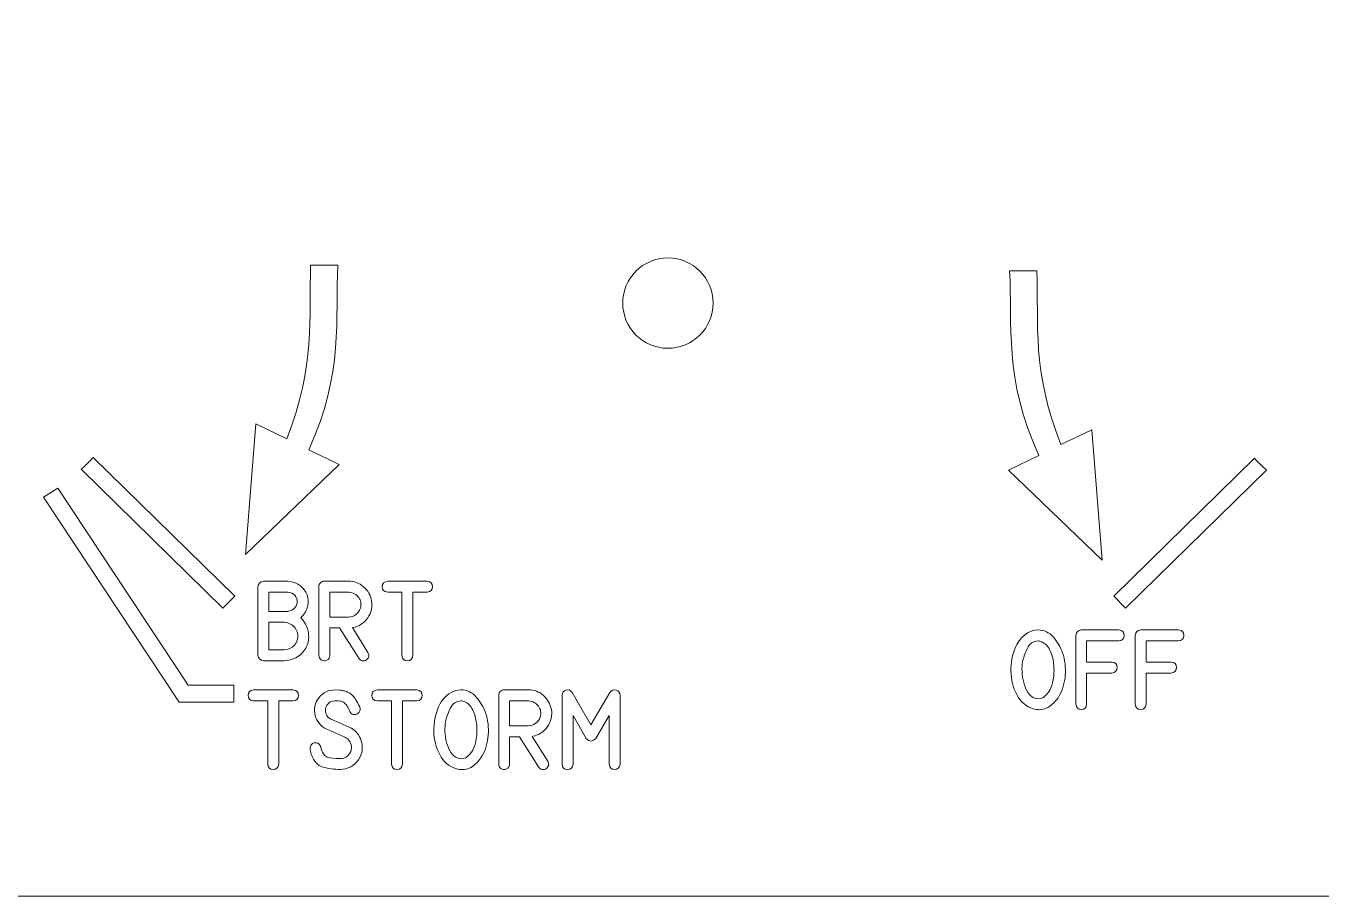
# Model space of a CAD drawing. Header units: millimetres. Extents: x -202 to 440, y -81 to 100.
# Drawn here: x -102 to -44.6, y -80.2 to -41.7 of the extents above; entities that cross this region are included whole.
import ezdxf

# ---------------------------------------------------------------- set-up
doc = ezdxf.new("R2010")
doc.units = ezdxf.units.MM
doc.header["$MEASUREMENT"] = 0
doc.layers.add('Cut', color=7, linetype='Continuous')
doc.layers.add('Engrave', color=7, linetype='Continuous')

msp = doc.modelspace()

# ---------------------------------------------------------------- linework, layer by layer
at = {"layer": 'Cut', "color": 250, "lineweight": 9}
for points, knots in [([(-1.0952, 97.6658), (-1.0954, 98.0639), (-1.2538, 98.4456), (-1.5355, 98.7269), (-1.5355, 98.7269), (-1.8171, 99.0082), (-2.1971, 99.1661), (-2.5952, 99.1658), (-2.5952, 99.1658), (-2.5952, 99.1658), (-144.0452, 99.1658), (-144.0452, 99.1658), (-144.0452, 99.1658), (-144.4432, 99.1656), (-144.8249, 99.0072), (-145.1062, 98.7255), (-145.1062, 98.7255), (-145.3875, 98.4439), (-145.5454, 98.0639), (-145.5452, 97.6658), (-145.5452, 97.6658), (-145.5452, 97.6658), (-145.5452, 93.1783), (-145.5452, 93.1783), (-145.5452, 93.1783), (-145.5449, 92.7802), (-145.3865, 92.3986), (-145.1049, 92.1173), (-145.1049, 92.1173), (-144.8232, 91.836), (-144.4432, 91.6781), (-144.0452, 91.6783), (-144.0452, 91.6783), (-144.0452, 91.6783), (-141.5827, 91.6783), (-141.5827, 91.6783), (-141.5827, 91.6783), (-139.4391, 91.6783), (-137.4583, 90.5347), (-136.3865, 88.6783), (-136.3865, 88.6783), (-135.3147, 86.8219), (-135.3147, 84.5347), (-136.3865, 82.6783), (-136.3865, 82.6783), (-137.4583, 80.8219), (-139.4391, 79.6783), (-141.5827, 79.6783), (-141.5827, 79.6783), (-141.5827, 79.6783), (-144.0452, 79.6783), (-144.0452, 79.6783), (-144.0452, 79.6783), (-144.4432, 79.6781), (-144.8249, 79.5197), (-145.1062, 79.238), (-145.1062, 79.238), (-145.3875, 78.9564), (-145.5454, 78.5764), (-145.5452, 78.1783), (-145.5452, 78.1783), (-145.5452, 78.1783), (-145.5452, 16.9783), (-145.5452, 16.9783), (-145.5452, 16.9783), (-145.5449, 16.5802), (-145.3865, 16.1986), (-145.1049, 15.9173), (-145.1049, 15.9173), (-144.8232, 15.636), (-144.4432, 15.4781), (-144.0452, 15.4783), (-144.0452, 15.4783), (-144.0452, 15.4783), (-141.5827, 15.4783), (-141.5827, 15.4783), (-141.5827, 15.4783), (-139.4391, 15.4783), (-137.4583, 14.3347), (-136.3865, 12.4783), (-136.3865, 12.4783), (-135.3147, 10.6219), (-135.3147, 8.3347), (-136.3865, 6.4783), (-136.3865, 6.4783), (-137.4583, 4.6219), (-139.4391, 3.4783), (-141.5827, 3.4783), (-141.5827, 3.4783), (-141.5827, 3.4783), (-144.0452, 3.4783), (-144.0452, 3.4783), (-144.0452, 3.4783), (-144.4432, 3.4781), (-144.8249, 3.3197), (-145.1062, 3.038), (-145.1062, 3.038), (-145.3875, 2.7564), (-145.5454, 2.3764), (-145.5452, 1.9783), (-145.5452, 1.9783), (-145.5452, 1.9783), (-145.5452, -59.2217), (-145.5452, -59.2217), (-145.5452, -59.2217), (-145.5449, -59.6198), (-145.3865, -60.0014), (-145.1049, -60.2827), (-145.1049, -60.2827), (-144.8232, -60.564), (-144.4432, -60.7219), (-144.0452, -60.7217), (-144.0452, -60.7217), (-144.0452, -60.7217), (-141.5827, -60.7217), (-141.5827, -60.7217), (-141.5827, -60.7217), (-139.4391, -60.7217), (-137.4583, -61.8653), (-136.3865, -63.7217), (-136.3865, -63.7217), (-135.3147, -65.5781), (-135.3147, -67.8653), (-136.3865, -69.7217), (-136.3865, -69.7217), (-137.4583, -71.5781), (-139.4391, -72.7217), (-141.5827, -72.7217), (-141.5827, -72.7217), (-141.5827, -72.7217), (-144.0452, -72.7217), (-144.0452, -72.7217), (-144.0452, -72.7217), (-144.4432, -72.7219), (-144.8249, -72.8803), (-145.1062, -73.162), (-145.1062, -73.162), (-145.3875, -73.4436), (-145.5454, -73.8236), (-145.5452, -74.2217), (-145.5452, -74.2217), (-145.5452, -74.2217), (-145.5452, -78.7092), (-145.5452, -78.7092), (-145.5452, -78.7092), (-145.5449, -79.1073), (-145.3865, -79.4889), (-145.1049, -79.7702), (-145.1049, -79.7702), (-144.8232, -80.0515), (-144.4432, -80.2094), (-144.0452, -80.2092), (-144.0452, -80.2092), (-144.0452, -80.2092), (-2.5952, -80.2092), (-2.5952, -80.2092), (-2.5952, -80.2092), (-2.1971, -80.2089), (-1.8154, -80.0505), (-1.5341, -79.7689), (-1.5341, -79.7689), (-1.2528, -79.4872), (-1.0949, -79.1073), (-1.0952, -78.7092), (-1.0952, -78.7092), (-1.0952, -78.7092), (-1.0952, -74.2217), (-1.0952, -74.2217), (-1.0952, -74.2217), (-1.0954, -73.8236), (-1.2538, -73.4419), (-1.5355, -73.1606), (-1.5355, -73.1606), (-1.8171, -72.8793), (-2.1971, -72.7214), (-2.5952, -72.7217), (-2.5952, -72.7217), (-2.5952, -72.7217), (-5.0577, -72.7217), (-5.0577, -72.7217), (-5.0577, -72.7217), (-7.2013, -72.7217), (-9.182, -71.5781), (-10.2538, -69.7217), (-10.2538, -69.7217), (-11.3256, -67.8653), (-11.3256, -65.5781), (-10.2538, -63.7217), (-10.2538, -63.7217), (-9.182, -61.8653), (-7.2013, -60.7217), (-5.0577, -60.7217), (-5.0577, -60.7217), (-5.0577, -60.7217), (-2.5952, -60.7217), (-2.5952, -60.7217), (-2.5952, -60.7217), (-2.1971, -60.7214), (-1.8154, -60.563), (-1.5341, -60.2814), (-1.5341, -60.2814), (-1.2528, -59.9997), (-1.0949, -59.6198), (-1.0952, -59.2217), (-1.0952, -59.2217), (-1.0952, -59.2217), (-1.0952, 1.9783), (-1.0952, 1.9783), (-1.0952, 1.9783), (-1.0954, 2.3764), (-1.2538, 2.7581), (-1.5355, 3.0394), (-1.5355, 3.0394), (-1.8171, 3.3207), (-2.1971, 3.4786), (-2.5952, 3.4783), (-2.5952, 3.4783), (-2.5952, 3.4783), (-5.0577, 3.4783), (-5.0577, 3.4783), (-5.0577, 3.4783), (-7.2013, 3.4783), (-9.182, 4.6219), (-10.2538, 6.4783), (-10.2538, 6.4783), (-11.3256, 8.3347), (-11.3256, 10.6219), (-10.2538, 12.4783), (-10.2538, 12.4783), (-9.182, 14.3347), (-7.2013, 15.4783), (-5.0577, 15.4783), (-5.0577, 15.4783), (-5.0577, 15.4783), (-2.5952, 15.4783), (-2.5952, 15.4783), (-2.5952, 15.4783), (-2.1971, 15.4786), (-1.8154, 15.637), (-1.5341, 15.9186), (-1.5341, 15.9186), (-1.2528, 16.2003), (-1.0949, 16.5802), (-1.0952, 16.9783), (-1.0952, 16.9783), (-1.0952, 16.9783), (-1.0952, 78.1783), (-1.0952, 78.1783), (-1.0952, 78.1783), (-1.0954, 78.5764), (-1.2538, 78.9581), (-1.5355, 79.2394), (-1.5355, 79.2394), (-1.8171, 79.5207), (-2.1971, 79.6786), (-2.5952, 79.6783), (-2.5952, 79.6783), (-2.5952, 79.6783), (-5.0577, 79.6783), (-5.0577, 79.6783), (-5.0577, 79.6783), (-7.2013, 79.6783), (-9.182, 80.8219), (-10.2538, 82.6783), (-10.2538, 82.6783), (-11.3256, 84.5347), (-11.3256, 86.8219), (-10.2538, 88.6783), (-10.2538, 88.6783), (-9.182, 90.5347), (-7.2013, 91.6783), (-5.0577, 91.6783), (-5.0577, 91.6783), (-5.0577, 91.6783), (-2.5952, 91.6783), (-2.5952, 91.6783), (-2.5952, 91.6783), (-2.1971, 91.6786), (-1.8154, 91.837), (-1.5341, 92.1186), (-1.5341, 92.1186), (-1.2528, 92.4003), (-1.0949, 92.7802), (-1.0952, 93.1783), (-1.0952, 93.1783), (-1.0952, 93.1783), (-1.0952, 97.6658), (-1.0952, 97.6658)], [0, 0, 0, 0, 0.0136986, 0.0136986, 0.0136986, 0.0136986, 0.0273973, 0.0273973, 0.0273973, 0.0273973, 0.0410959, 0.0410959, 0.0410959, 0.0410959, 0.0547945, 0.0547945, 0.0547945, 0.0547945, 0.0684932, 0.0684932, 0.0684932, 0.0684932, 0.0821918, 0.0821918, 0.0821918, 0.0821918, 0.0958904, 0.0958904, 0.0958904, 0.0958904, 0.109589, 0.109589, 0.109589, 0.109589, 0.1232877, 0.1232877, 0.1232877, 0.1232877, 0.1369863, 0.1369863, 0.1369863, 0.1369863, 0.1506849, 0.1506849, 0.1506849, 0.1506849, 0.1643836, 0.1643836, 0.1643836, 0.1643836, 0.1780822, 0.1780822, 0.1780822, 0.1780822, 0.1917808, 0.1917808, 0.1917808, 0.1917808, 0.2054795, 0.2054795, 0.2054795, 0.2054795, 0.2191781, 0.2191781, 0.2191781, 0.2191781, 0.2328767, 0.2328767, 0.2328767, 0.2328767, 0.2465753, 0.2465753, 0.2465753, 0.2465753, 0.260274, 0.260274, 0.260274, 0.260274, 0.2739726, 0.2739726, 0.2739726, 0.2739726, 0.2876712, 0.2876712, 0.2876712, 0.2876712, 0.3013699, 0.3013699, 0.3013699, 0.3013699, 0.3150685, 0.3150685, 0.3150685, 0.3150685, 0.3287671, 0.3287671, 0.3287671, 0.3287671, 0.3424658, 0.3424658, 0.3424658, 0.3424658, 0.3561644, 0.3561644, 0.3561644, 0.3561644, 0.369863, 0.369863, 0.369863, 0.369863, 0.3835616, 0.3835616, 0.3835616, 0.3835616, 0.3972603, 0.3972603, 0.3972603, 0.3972603, 0.4109589, 0.4109589, 0.4109589, 0.4109589, 0.4246575, 0.4246575, 0.4246575, 0.4246575, 0.4383562, 0.4383562, 0.4383562, 0.4383562, 0.4520548, 0.4520548, 0.4520548, 0.4520548, 0.4657534, 0.4657534, 0.4657534, 0.4657534, 0.4794521, 0.4794521, 0.4794521, 0.4794521, 0.4931507, 0.4931507, 0.4931507, 0.4931507, 0.5068493, 0.5068493, 0.5068493, 0.5068493, 0.5205479, 0.5205479, 0.5205479, 0.5205479, 0.5342466, 0.5342466, 0.5342466, 0.5342466, 0.5479452, 0.5479452, 0.5479452, 0.5479452, 0.5616438, 0.5616438, 0.5616438, 0.5616438, 0.5753425, 0.5753425, 0.5753425, 0.5753425, 0.5890411, 0.5890411, 0.5890411, 0.5890411, 0.6027397, 0.6027397, 0.6027397, 0.6027397, 0.6164384, 0.6164384, 0.6164384, 0.6164384, 0.630137, 0.630137, 0.630137, 0.630137, 0.6438356, 0.6438356, 0.6438356, 0.6438356, 0.6575342, 0.6575342, 0.6575342, 0.6575342, 0.6712329, 0.6712329, 0.6712329, 0.6712329, 0.6849315, 0.6849315, 0.6849315, 0.6849315, 0.6986301, 0.6986301, 0.6986301, 0.6986301, 0.7123288, 0.7123288, 0.7123288, 0.7123288, 0.7260274, 0.7260274, 0.7260274, 0.7260274, 0.739726, 0.739726, 0.739726, 0.739726, 0.7534247, 0.7534247, 0.7534247, 0.7534247, 0.7671233, 0.7671233, 0.7671233, 0.7671233, 0.7808219, 0.7808219, 0.7808219, 0.7808219, 0.7945205, 0.7945205, 0.7945205, 0.7945205, 0.8082192, 0.8082192, 0.8082192, 0.8082192, 0.8219178, 0.8219178, 0.8219178, 0.8219178, 0.8356164, 0.8356164, 0.8356164, 0.8356164, 0.8493151, 0.8493151, 0.8493151, 0.8493151, 0.8630137, 0.8630137, 0.8630137, 0.8630137, 0.8767123, 0.8767123, 0.8767123, 0.8767123, 0.890411, 0.890411, 0.890411, 0.890411, 0.9041096, 0.9041096, 0.9041096, 0.9041096, 0.9178082, 0.9178082, 0.9178082, 0.9178082, 0.9315068, 0.9315068, 0.9315068, 0.9315068, 0.9452055, 0.9452055, 0.9452055, 0.9452055, 0.9589041, 0.9589041, 0.9589041, 0.9589041, 0.9726027, 0.9726027, 0.9726027, 0.9726027, 1, 1, 1, 1]), ([(-73.565, -51.948), (-72.4604, -51.948), (-71.565, -52.8434), (-71.565, -53.9479), (-71.565, -53.9479), (-71.565, -55.0526), (-72.4604, -55.9479), (-73.565, -55.9479), (-73.565, -55.9479), (-74.6696, -55.9479), (-75.565, -55.0526), (-75.565, -53.9479), (-75.565, -53.9479), (-75.565, -52.8434), (-74.6696, -51.948), (-73.565, -51.948)], [0, 0, 0, 0, 0.2, 0.2, 0.2, 0.2, 0.4, 0.4, 0.4, 0.4, 0.6, 0.6, 0.6, 0.6, 1, 1, 1, 1])]:
    msp.add_open_spline(points, degree=3, knots=knots, dxfattribs=at)
at = {"layer": 'Engrave', "color": 7, "lineweight": 9}
for points in [[(-89.3914, -52.2708), (-89.4698, -54.6319), (-89.1602, -56.6568), (-90.4497, -59.9593), (-90.4497, -59.9593), (-90.4497, -59.9593), (-91.8222, -59.3007), (-91.8222, -59.3007), (-91.8222, -59.3007), (-91.8222, -59.3007), (-92.2811, -65.084), (-92.2811, -65.084), (-92.2811, -65.084), (-92.2811, -65.084), (-88.1332, -61.0894), (-88.1332, -61.0894), (-88.1332, -61.0894), (-88.1332, -61.0894), (-89.4744, -60.4451), (-89.4744, -60.4451), (-89.4744, -60.4451), (-87.9014, -57.0203), (-88.3209, -54.6116), (-88.1798, -52.2708), (-88.1798, -52.2708), (-88.1798, -52.2708), (-89.3914, -52.2708), (-89.3914, -52.2708)], [(-57.2163, -52.5253), (-57.1379, -54.8864), (-57.4476, -56.9113), (-56.1581, -60.2138), (-56.1581, -60.2138), (-56.1581, -60.2138), (-54.7855, -59.5552), (-54.7855, -59.5552), (-54.7855, -59.5552), (-54.7855, -59.5552), (-54.3267, -65.3385), (-54.3267, -65.3385), (-54.3267, -65.3385), (-54.3267, -65.3385), (-58.4746, -61.3439), (-58.4746, -61.3439), (-58.4746, -61.3439), (-58.4746, -61.3439), (-57.1332, -60.6996), (-57.1332, -60.6996), (-57.1332, -60.6996), (-58.7064, -57.2748), (-58.2869, -54.8661), (-58.428, -52.5253), (-58.428, -52.5253), (-58.428, -52.5253), (-57.2163, -52.5253), (-57.2163, -52.5253)]]:
    msp.add_open_spline(points, degree=3, knots=[0, 0, 0, 0, 0.125, 0.125, 0.125, 0.125, 0.25, 0.25, 0.25, 0.25, 0.375, 0.375, 0.375, 0.375, 0.5, 0.5, 0.5, 0.5, 0.625, 0.625, 0.625, 0.625, 0.75, 0.75, 0.75, 0.75, 1, 1, 1, 1], dxfattribs=at)
at = {"layer": 'Engrave', "color": 240, "lineweight": 9}
for points, knots in [([(-99.0192, -60.7796), (-99.0192, -60.7796), (-92.757, -66.9217), (-92.757, -66.9217), (-92.757, -66.9217), (-92.757, -66.9217), (-93.2814, -67.4549), (-93.2814, -67.4549), (-93.2814, -67.4549), (-93.2814, -67.4549), (-99.5502, -61.3063), (-99.5502, -61.3063), (-99.5502, -61.3063), (-99.3668, -61.1374), (-99.1896, -60.9617), (-99.0192, -60.7796)], [0, 0, 0, 0, 0.2, 0.2, 0.2, 0.2, 0.4, 0.4, 0.4, 0.4, 0.6, 0.6, 0.6, 0.6, 1, 1, 1, 1]), ([(-53.8119, -66.9216), (-53.8119, -66.9216), (-47.587, -60.8161), (-47.587, -60.8161), (-47.587, -60.8161), (-47.4156, -60.9973), (-47.2379, -61.1724), (-47.0535, -61.3404), (-47.0535, -61.3404), (-47.0535, -61.3404), (-53.2875, -67.4548), (-53.2875, -67.4548), (-53.2875, -67.4548), (-53.2875, -67.4548), (-53.8119, -66.9216), (-53.8119, -66.9216)], [0, 0, 0, 0, 0.2, 0.2, 0.2, 0.2, 0.4, 0.4, 0.4, 0.4, 0.6, 0.6, 0.6, 0.6, 1, 1, 1, 1]), ([(-100.5936, -62.1444), (-100.5936, -62.1444), (-94.8117, -70.8651), (-94.8117, -70.8651), (-94.8117, -70.8651), (-94.8117, -70.8651), (-92.7898, -70.8651), (-92.7898, -70.8651), (-92.7898, -70.8651), (-92.7898, -70.8651), (-92.7898, -71.6151), (-92.7898, -71.6151), (-92.7898, -71.6151), (-92.7898, -71.6151), (-95.2174, -71.6151), (-95.2174, -71.6151), (-95.2174, -71.6151), (-95.2174, -71.6151), (-101.2222, -62.5496), (-101.2222, -62.5496)], [0, 0, 0, 0, 0.1666667, 0.1666667, 0.1666667, 0.1666667, 0.3333333, 0.3333333, 0.3333333, 0.3333333, 0.5, 0.5, 0.5, 0.5, 0.6666667, 0.6666667, 0.6666667, 0.6666667, 1, 1, 1, 1]), ([(-90.4112, -66.2633), (-90.1931, -66.2815), (-90.0097, -66.348), (-89.8609, -66.4614), (-89.8609, -66.4614), (-89.7122, -66.5749), (-89.6087, -66.7119), (-89.5516, -66.8724), (-89.5516, -66.8724), (-89.494, -67.0323), (-89.4864, -67.2028), (-89.5281, -67.3839), (-89.5281, -67.3839), (-89.5699, -67.5644), (-89.6716, -67.7308), (-89.8321, -67.8825), (-89.8321, -67.8825), (-89.6551, -68.0683), (-89.5452, -68.2694), (-89.5017, -68.4852), (-89.5017, -68.4852), (-89.4582, -68.7009), (-89.4717, -68.9032), (-89.5422, -69.0908), (-89.5422, -69.0908), (-89.6128, -69.2783), (-89.7351, -69.4376), (-89.9097, -69.5688), (-89.9097, -69.5688), (-90.0843, -69.6999), (-90.3007, -69.7739), (-90.5594, -69.791), (-90.5594, -69.791), (-90.5594, -69.791), (-90.5641, -69.791), (-90.5641, -69.791), (-90.5641, -69.791), (-90.5641, -69.791), (-91.4807, -69.791), (-91.4807, -69.791), (-91.4807, -69.791), (-91.6218, -69.7716), (-91.7035, -69.6916), (-91.7253, -69.5517), (-91.7253, -69.5517), (-91.7253, -69.5517), (-91.7253, -66.5079), (-91.7253, -66.5079), (-91.7253, -66.5079), (-91.7059, -66.3656), (-91.6242, -66.2839), (-91.4807, -66.2633), (-91.4807, -66.2633), (-91.4807, -66.2633), (-90.4112, -66.2633), (-90.4112, -66.2633)], [0, 0, 0, 0, 0.0666667, 0.0666667, 0.0666667, 0.0666667, 0.1333333, 0.1333333, 0.1333333, 0.1333333, 0.2, 0.2, 0.2, 0.2, 0.2666667, 0.2666667, 0.2666667, 0.2666667, 0.3333333, 0.3333333, 0.3333333, 0.3333333, 0.4, 0.4, 0.4, 0.4, 0.4666667, 0.4666667, 0.4666667, 0.4666667, 0.5333333, 0.5333333, 0.5333333, 0.5333333, 0.6, 0.6, 0.6, 0.6, 0.6666667, 0.6666667, 0.6666667, 0.6666667, 0.7333333, 0.7333333, 0.7333333, 0.7333333, 0.8, 0.8, 0.8, 0.8, 0.8666667, 0.8666667, 0.8666667, 0.8666667, 1, 1, 1, 1]), ([(-86.8506, -69.4171), (-86.7771, -69.547), (-86.7977, -69.6558), (-86.9123, -69.7446), (-86.9123, -69.7446), (-86.9676, -69.7834), (-87.0311, -69.7969), (-87.1028, -69.7839), (-87.1028, -69.7839), (-87.1745, -69.7716), (-87.2269, -69.7357), (-87.2604, -69.6775), (-87.2604, -69.6775), (-87.2604, -69.6775), (-88.1094, -68.3352), (-88.1094, -68.3352), (-88.1094, -68.3352), (-88.1094, -68.3352), (-88.5404, -68.3352), (-88.5404, -68.3352), (-88.5404, -68.3352), (-88.5404, -68.3352), (-88.5404, -69.5482), (-88.5404, -69.5482), (-88.5404, -69.5482), (-88.5404, -69.6481), (-88.5856, -69.7199), (-88.6762, -69.7645), (-88.6762, -69.7645), (-88.7673, -69.8086), (-88.852, -69.8004), (-88.9313, -69.7393), (-88.9313, -69.7393), (-88.9943, -69.6922), (-89.026, -69.6287), (-89.026, -69.5482), (-89.026, -69.5482), (-89.026, -69.5482), (-89.026, -66.5044), (-89.026, -66.5044), (-89.026, -66.5044), (-89.026, -66.4379), (-89.0025, -66.3809), (-88.956, -66.3339), (-88.956, -66.3339), (-88.9096, -66.2868), (-88.8526, -66.2633), (-88.7849, -66.2633), (-88.7849, -66.2633), (-88.7849, -66.2633), (-87.7155, -66.2633), (-87.7155, -66.2633), (-87.7155, -66.2633), (-87.4579, -66.2633), (-87.2345, -66.345), (-87.0452, -66.5085), (-87.0452, -66.5085), (-86.8559, -66.6725), (-86.7377, -66.8801), (-86.6918, -67.1317), (-86.6918, -67.1317), (-86.6436, -67.4016), (-86.7007, -67.6538), (-86.8635, -67.8884), (-86.8635, -67.8884), (-87.0258, -68.1236), (-87.2416, -68.2659), (-87.5103, -68.3164), (-87.5103, -68.3164), (-87.5103, -68.3164), (-87.5432, -68.3217), (-87.5432, -68.3217), (-87.5432, -68.3217), (-87.5432, -68.3217), (-86.8506, -69.4171), (-86.8506, -69.4171)], [0, 0, 0, 0, 0.05, 0.05, 0.05, 0.05, 0.1, 0.1, 0.1, 0.1, 0.15, 0.15, 0.15, 0.15, 0.2, 0.2, 0.2, 0.2, 0.25, 0.25, 0.25, 0.25, 0.3, 0.3, 0.3, 0.3, 0.35, 0.35, 0.35, 0.35, 0.4, 0.4, 0.4, 0.4, 0.45, 0.45, 0.45, 0.45, 0.5, 0.5, 0.5, 0.5, 0.55, 0.55, 0.55, 0.55, 0.6, 0.6, 0.6, 0.6, 0.65, 0.65, 0.65, 0.65, 0.7, 0.7, 0.7, 0.7, 0.75, 0.75, 0.75, 0.75, 0.8, 0.8, 0.8, 0.8, 0.85, 0.85, 0.85, 0.85, 0.9, 0.9, 0.9, 0.9, 1, 1, 1, 1]), ([(-85.3454, -69.5499), (-85.3454, -69.5499), (-85.3454, -66.7489), (-85.3454, -66.7489), (-85.3454, -66.7489), (-85.3454, -66.7489), (-85.9774, -66.7489), (-85.9774, -66.7489), (-85.9774, -66.7489), (-86.138, -66.7366), (-86.2185, -66.6555), (-86.2179, -66.5073), (-86.2179, -66.5073), (-86.2173, -66.3585), (-86.1368, -66.2768), (-85.9774, -66.2633), (-85.9774, -66.2633), (-85.9774, -66.2633), (-84.2289, -66.2633), (-84.2289, -66.2633), (-84.2289, -66.2633), (-84.0707, -66.2756), (-83.9908, -66.3574), (-83.9902, -66.5073), (-83.9902, -66.5073), (-83.9896, -66.6566), (-84.0695, -66.7378), (-84.2289, -66.7489), (-84.2289, -66.7489), (-84.2289, -66.7489), (-84.8592, -66.7489), (-84.8592, -66.7489), (-84.8592, -66.7489), (-84.8592, -66.7489), (-84.8592, -69.5499), (-84.8592, -69.5499), (-84.8592, -69.5499), (-84.8856, -69.7128), (-84.9703, -69.7934), (-85.1137, -69.791), (-85.1137, -69.791), (-85.2566, -69.7886), (-85.3336, -69.7081), (-85.3454, -69.5499)], [0, 0, 0, 0, 0.0833333, 0.0833333, 0.0833333, 0.0833333, 0.1666667, 0.1666667, 0.1666667, 0.1666667, 0.25, 0.25, 0.25, 0.25, 0.3333333, 0.3333333, 0.3333333, 0.3333333, 0.4166667, 0.4166667, 0.4166667, 0.4166667, 0.5, 0.5, 0.5, 0.5, 0.5833333, 0.5833333, 0.5833333, 0.5833333, 0.6666667, 0.6666667, 0.6666667, 0.6666667, 0.75, 0.75, 0.75, 0.75, 0.8333333, 0.8333333, 0.8333333, 0.8333333, 1, 1, 1, 1]), ([(-90.4112, -66.7525), (-90.4112, -66.7525), (-91.2379, -66.7525), (-91.2379, -66.7525), (-91.2379, -66.7525), (-91.2379, -66.7525), (-91.2379, -67.6015), (-91.2379, -67.6015), (-91.2379, -67.6015), (-91.2379, -67.6015), (-90.4059, -67.6015), (-90.4059, -67.6015), (-90.4059, -67.6015), (-90.2637, -67.5868), (-90.1572, -67.5356), (-90.0879, -67.4474), (-90.0879, -67.4474), (-90.0185, -67.3598), (-89.985, -67.2658), (-89.9861, -67.1652), (-89.9861, -67.1652), (-89.9879, -67.0647), (-90.0244, -66.973), (-90.0961, -66.8895), (-90.0961, -66.8895), (-90.1672, -66.806), (-90.2719, -66.7607), (-90.4112, -66.7525)], [0, 0, 0, 0, 0.125, 0.125, 0.125, 0.125, 0.25, 0.25, 0.25, 0.25, 0.375, 0.375, 0.375, 0.375, 0.5, 0.5, 0.5, 0.5, 0.625, 0.625, 0.625, 0.625, 0.75, 0.75, 0.75, 0.75, 1, 1, 1, 1]), ([(-87.7155, -67.8514), (-87.5979, -67.8514), (-87.4897, -67.8161), (-87.3903, -67.7443), (-87.3903, -67.7443), (-87.291, -67.6732), (-87.2245, -67.5803), (-87.1898, -67.4657), (-87.1898, -67.4657), (-87.1357, -67.2887), (-87.1604, -67.1288), (-87.2639, -66.9859), (-87.2639, -66.9859), (-87.3674, -66.843), (-87.5097, -66.7642), (-87.6908, -66.7489), (-87.6908, -66.7489), (-87.6908, -66.7489), (-88.5404, -66.7489), (-88.5404, -66.7489), (-88.5404, -66.7489), (-88.5404, -66.7489), (-88.5404, -67.8514), (-88.5404, -67.8514), (-88.5404, -67.8514), (-88.5404, -67.8514), (-87.7155, -67.8514), (-87.7155, -67.8514)], [0, 0, 0, 0, 0.125, 0.125, 0.125, 0.125, 0.25, 0.25, 0.25, 0.25, 0.375, 0.375, 0.375, 0.375, 0.5, 0.5, 0.5, 0.5, 0.625, 0.625, 0.625, 0.625, 0.75, 0.75, 0.75, 0.75, 1, 1, 1, 1]), ([(-90.5641, -69.3036), (-90.3689, -69.2954), (-90.2201, -69.2324), (-90.1184, -69.1143), (-90.1184, -69.1143), (-90.0161, -68.9955), (-89.9626, -68.8644), (-89.9591, -68.7203), (-89.9591, -68.7203), (-89.955, -68.5763), (-90.0008, -68.4411), (-90.0973, -68.3147), (-90.0973, -68.3147), (-90.1943, -68.1882), (-90.3424, -68.1118), (-90.5435, -68.0859), (-90.5435, -68.0859), (-90.5435, -68.0859), (-91.2379, -68.0859), (-91.2379, -68.0859), (-91.2379, -68.0859), (-91.2379, -68.0859), (-91.2379, -69.3036), (-91.2379, -69.3036), (-91.2379, -69.3036), (-91.2379, -69.3036), (-90.5641, -69.3036), (-90.5641, -69.3036)], [0, 0, 0, 0, 0.125, 0.125, 0.125, 0.125, 0.25, 0.25, 0.25, 0.25, 0.375, 0.375, 0.375, 0.375, 0.5, 0.5, 0.5, 0.5, 0.625, 0.625, 0.625, 0.625, 0.75, 0.75, 0.75, 0.75, 1, 1, 1, 1]), ([(-56.0807, -69.4373), (-55.9754, -69.7554), (-55.9354, -70.0852), (-55.9613, -70.4274), (-55.9613, -70.4274), (-55.9872, -70.7696), (-56.0812, -71.0818), (-56.2429, -71.3646), (-56.2429, -71.3646), (-56.3452, -71.5404), (-56.4846, -71.6897), (-56.6616, -71.8126), (-56.6616, -71.8126), (-56.8385, -71.9355), (-57.0337, -71.9784), (-57.2472, -71.9414), (-57.2472, -71.9414), (-57.5952, -71.8808), (-57.8616, -71.6991), (-58.0462, -71.3975), (-58.0462, -71.3975), (-58.2314, -71.0953), (-58.3372, -70.759), (-58.3643, -70.3886), (-58.3643, -70.3886), (-58.3913, -70.0182), (-58.3413, -69.6578), (-58.2143, -69.3062), (-58.2143, -69.3062), (-58.0873, -68.9546), (-57.8851, -68.6994), (-57.607, -68.5395), (-57.607, -68.5395), (-57.4717, -68.4613), (-57.3295, -68.4225), (-57.1819, -68.4225), (-57.1819, -68.4225), (-56.8991, -68.4225), (-56.6686, -68.5289), (-56.4893, -68.7418), (-56.4893, -68.7418), (-56.31, -68.9552), (-56.1741, -69.1868), (-56.0807, -69.4373)], [0, 0, 0, 0, 0.0833333, 0.0833333, 0.0833333, 0.0833333, 0.1666667, 0.1666667, 0.1666667, 0.1666667, 0.25, 0.25, 0.25, 0.25, 0.3333333, 0.3333333, 0.3333333, 0.3333333, 0.4166667, 0.4166667, 0.4166667, 0.4166667, 0.5, 0.5, 0.5, 0.5, 0.5833333, 0.5833333, 0.5833333, 0.5833333, 0.6666667, 0.6666667, 0.6666667, 0.6666667, 0.75, 0.75, 0.75, 0.75, 0.8333333, 0.8333333, 0.8333333, 0.8333333, 1, 1, 1, 1]), ([(-55.4986, -71.7056), (-55.4986, -71.7056), (-55.4986, -68.6671), (-55.4986, -68.6671), (-55.4986, -68.6671), (-55.478, -68.5154), (-55.3963, -68.4337), (-55.254, -68.4225), (-55.254, -68.4225), (-55.254, -68.4225), (-53.5866, -68.4225), (-53.5866, -68.4225), (-53.5866, -68.4225), (-53.4273, -68.4348), (-53.3473, -68.5166), (-53.3473, -68.6665), (-53.3473, -68.6665), (-53.3473, -68.8158), (-53.4284, -68.8964), (-53.5901, -68.9064), (-53.5901, -68.9064), (-53.5901, -68.9064), (-55.0147, -68.9064), (-55.0147, -68.9064), (-55.0147, -68.9064), (-55.0147, -68.9064), (-55.0147, -69.8489), (-55.0147, -69.8489), (-55.0147, -69.8489), (-55.0147, -69.8489), (-53.9035, -69.8489), (-53.9035, -69.8489), (-53.9035, -69.8489), (-53.7453, -69.86), (-53.6648, -69.9376), (-53.6624, -70.0811), (-53.6624, -70.0811), (-53.6601, -70.2246), (-53.7406, -70.3086), (-53.9035, -70.3327), (-53.9035, -70.3327), (-53.9035, -70.3327), (-55.0147, -70.3327), (-55.0147, -70.3327), (-55.0147, -70.3327), (-55.0147, -70.3327), (-55.0147, -71.7056), (-55.0147, -71.7056), (-55.0147, -71.7056), (-55.0259, -71.8638), (-55.1041, -71.9443), (-55.2481, -71.9467), (-55.2481, -71.9467), (-55.3922, -71.949), (-55.4757, -71.8685), (-55.4986, -71.7056)], [0, 0, 0, 0, 0.0666667, 0.0666667, 0.0666667, 0.0666667, 0.1333333, 0.1333333, 0.1333333, 0.1333333, 0.2, 0.2, 0.2, 0.2, 0.2666667, 0.2666667, 0.2666667, 0.2666667, 0.3333333, 0.3333333, 0.3333333, 0.3333333, 0.4, 0.4, 0.4, 0.4, 0.4666667, 0.4666667, 0.4666667, 0.4666667, 0.5333333, 0.5333333, 0.5333333, 0.5333333, 0.6, 0.6, 0.6, 0.6, 0.6666667, 0.6666667, 0.6666667, 0.6666667, 0.7333333, 0.7333333, 0.7333333, 0.7333333, 0.8, 0.8, 0.8, 0.8, 0.8666667, 0.8666667, 0.8666667, 0.8666667, 1, 1, 1, 1]), ([(-52.8652, -71.7056), (-52.8652, -71.7056), (-52.8652, -68.6671), (-52.8652, -68.6671), (-52.8652, -68.6671), (-52.8446, -68.5154), (-52.7629, -68.4337), (-52.6206, -68.4225), (-52.6206, -68.4225), (-52.6206, -68.4225), (-50.9532, -68.4225), (-50.9532, -68.4225), (-50.9532, -68.4225), (-50.7939, -68.4348), (-50.7139, -68.5166), (-50.7139, -68.6665), (-50.7139, -68.6665), (-50.7139, -68.8158), (-50.795, -68.8964), (-50.9567, -68.9064), (-50.9567, -68.9064), (-50.9567, -68.9064), (-52.3813, -68.9064), (-52.3813, -68.9064), (-52.3813, -68.9064), (-52.3813, -68.9064), (-52.3813, -69.8489), (-52.3813, -69.8489), (-52.3813, -69.8489), (-52.3813, -69.8489), (-51.2701, -69.8489), (-51.2701, -69.8489), (-51.2701, -69.8489), (-51.1119, -69.86), (-51.0314, -69.9376), (-51.029, -70.0811), (-51.029, -70.0811), (-51.0267, -70.2246), (-51.1072, -70.3086), (-51.2701, -70.3327), (-51.2701, -70.3327), (-51.2701, -70.3327), (-52.3813, -70.3327), (-52.3813, -70.3327), (-52.3813, -70.3327), (-52.3813, -70.3327), (-52.3813, -71.7056), (-52.3813, -71.7056), (-52.3813, -71.7056), (-52.3925, -71.8638), (-52.4707, -71.9443), (-52.6147, -71.9467), (-52.6147, -71.9467), (-52.7588, -71.949), (-52.8423, -71.8685), (-52.8652, -71.7056)], [0, 0, 0, 0, 0.0666667, 0.0666667, 0.0666667, 0.0666667, 0.1333333, 0.1333333, 0.1333333, 0.1333333, 0.2, 0.2, 0.2, 0.2, 0.2666667, 0.2666667, 0.2666667, 0.2666667, 0.3333333, 0.3333333, 0.3333333, 0.3333333, 0.4, 0.4, 0.4, 0.4, 0.4666667, 0.4666667, 0.4666667, 0.4666667, 0.5333333, 0.5333333, 0.5333333, 0.5333333, 0.6, 0.6, 0.6, 0.6, 0.6666667, 0.6666667, 0.6666667, 0.6666667, 0.7333333, 0.7333333, 0.7333333, 0.7333333, 0.8, 0.8, 0.8, 0.8, 0.8666667, 0.8666667, 0.8666667, 0.8666667, 1, 1, 1, 1]), ([(-57.1678, -68.9117), (-57.3789, -68.9117), (-57.5388, -69.0251), (-57.6475, -69.2527), (-57.6475, -69.2527), (-57.7563, -69.4802), (-57.8245, -69.6742), (-57.8533, -69.8348), (-57.8533, -69.8348), (-57.8751, -69.9523), (-57.8833, -70.094), (-57.8774, -70.2604), (-57.8774, -70.2604), (-57.8716, -70.4268), (-57.8474, -70.5914), (-57.8051, -70.7537), (-57.8051, -70.7537), (-57.7628, -70.9166), (-57.6987, -71.063), (-57.614, -71.1929), (-57.614, -71.1929), (-57.5288, -71.3234), (-57.4177, -71.4099), (-57.2801, -71.4522), (-57.2801, -71.4522), (-57.119, -71.5028), (-56.9802, -71.471), (-56.8638, -71.357), (-56.8638, -71.357), (-56.7474, -71.2423), (-56.6592, -71.1212), (-56.5992, -70.9924), (-56.5992, -70.9924), (-56.5387, -70.8601), (-56.4969, -70.6873), (-56.4746, -70.4721), (-56.4746, -70.4721), (-56.4522, -70.2575), (-56.4575, -70.0429), (-56.4899, -69.8289), (-56.4899, -69.8289), (-56.5228, -69.6149), (-56.5869, -69.422), (-56.6821, -69.2503), (-56.6821, -69.2503), (-56.7774, -69.0787), (-56.9132, -68.9693), (-57.0884, -68.9223), (-57.0884, -68.9223), (-57.1113, -68.9152), (-57.1378, -68.9117), (-57.1678, -68.9117)], [0, 0, 0, 0, 0.0714286, 0.0714286, 0.0714286, 0.0714286, 0.1428571, 0.1428571, 0.1428571, 0.1428571, 0.2142857, 0.2142857, 0.2142857, 0.2142857, 0.2857143, 0.2857143, 0.2857143, 0.2857143, 0.3571429, 0.3571429, 0.3571429, 0.3571429, 0.4285714, 0.4285714, 0.4285714, 0.4285714, 0.5, 0.5, 0.5, 0.5, 0.5714286, 0.5714286, 0.5714286, 0.5714286, 0.6428571, 0.6428571, 0.6428571, 0.6428571, 0.7142857, 0.7142857, 0.7142857, 0.7142857, 0.7857143, 0.7857143, 0.7857143, 0.7857143, 0.8571429, 0.8571429, 0.8571429, 0.8571429, 1, 1, 1, 1]), ([(-91.288, -74.364), (-91.288, -74.364), (-91.288, -71.563), (-91.288, -71.563), (-91.288, -71.563), (-91.288, -71.563), (-91.92, -71.563), (-91.92, -71.563), (-91.92, -71.563), (-92.0806, -71.5507), (-92.1611, -71.4696), (-92.1605, -71.3214), (-92.1605, -71.3214), (-92.1599, -71.1726), (-92.0794, -71.0909), (-91.92, -71.0774), (-91.92, -71.0774), (-91.92, -71.0774), (-90.1715, -71.0774), (-90.1715, -71.0774), (-90.1715, -71.0774), (-90.0133, -71.0897), (-89.9334, -71.1715), (-89.9328, -71.3214), (-89.9328, -71.3214), (-89.9322, -71.4707), (-90.0121, -71.5519), (-90.1715, -71.563), (-90.1715, -71.563), (-90.1715, -71.563), (-90.8018, -71.563), (-90.8018, -71.563), (-90.8018, -71.563), (-90.8018, -71.563), (-90.8018, -74.364), (-90.8018, -74.364), (-90.8018, -74.364), (-90.8282, -74.5269), (-90.9129, -74.6075), (-91.0563, -74.6051), (-91.0563, -74.6051), (-91.1992, -74.6027), (-91.2762, -74.5222), (-91.288, -74.364)], [0, 0, 0, 0, 0.0833333, 0.0833333, 0.0833333, 0.0833333, 0.1666667, 0.1666667, 0.1666667, 0.1666667, 0.25, 0.25, 0.25, 0.25, 0.3333333, 0.3333333, 0.3333333, 0.3333333, 0.4166667, 0.4166667, 0.4166667, 0.4166667, 0.5, 0.5, 0.5, 0.5, 0.5833333, 0.5833333, 0.5833333, 0.5833333, 0.6666667, 0.6666667, 0.6666667, 0.6666667, 0.75, 0.75, 0.75, 0.75, 0.8333333, 0.8333333, 0.8333333, 0.8333333, 1, 1, 1, 1]), ([(-87.6862, -72.7278), (-87.6862, -72.7278), (-87.6586, -72.7395), (-87.6586, -72.7395), (-87.6586, -72.7395), (-87.6586, -72.7395), (-87.6274, -72.7548), (-87.6274, -72.7548), (-87.6274, -72.7548), (-87.6274, -72.7548), (-87.5998, -72.7707), (-87.5998, -72.7707), (-87.5998, -72.7707), (-87.5921, -72.7766), (-87.5827, -72.7819), (-87.5733, -72.7872), (-87.5733, -72.7872), (-87.5633, -72.7919), (-87.5539, -72.7977), (-87.5445, -72.803), (-87.5445, -72.803), (-87.3176, -72.9524), (-87.1765, -73.1593), (-87.123, -73.4233), (-87.123, -73.4233), (-87.1024, -73.5268), (-87.0977, -73.6332), (-87.1088, -73.742), (-87.1088, -73.742), (-87.1277, -73.8984), (-87.1823, -74.0424), (-87.2735, -74.1753), (-87.2735, -74.1753), (-87.3646, -74.3082), (-87.4793, -74.4105), (-87.6168, -74.4828), (-87.6168, -74.4828), (-87.765, -74.561), (-87.9185, -74.5998), (-88.0772, -74.5998), (-88.0772, -74.5998), (-88.3435, -74.5998), (-88.5975, -74.5657), (-88.8404, -74.4975), (-88.8404, -74.4975), (-89.0826, -74.4293), (-89.2554, -74.2465), (-89.3583, -73.9489), (-89.3583, -73.9489), (-89.3725, -73.9107), (-89.3824, -73.8719), (-89.3895, -73.8319), (-89.3895, -73.8319), (-89.3966, -73.7914), (-89.4048, -73.7514), (-89.4136, -73.7108), (-89.4136, -73.7108), (-89.4307, -73.6285), (-89.4107, -73.5556), (-89.3525, -73.4921), (-89.3525, -73.4921), (-89.2948, -73.4292), (-89.2225, -73.4051), (-89.1367, -73.4198), (-89.1367, -73.4198), (-89.0456, -73.4386), (-88.9826, -73.4945), (-88.9468, -73.5885), (-88.9468, -73.5885), (-88.9468, -73.5885), (-88.9415, -73.6044), (-88.9415, -73.6044), (-88.9415, -73.6044), (-88.8868, -73.8537), (-88.7904, -74.0025), (-88.6534, -74.0507), (-88.6534, -74.0507), (-88.5158, -74.0989), (-88.3253, -74.1206), (-88.0807, -74.1159), (-88.0807, -74.1159), (-87.8555, -74.1159), (-87.7009, -74.0101), (-87.6168, -73.799), (-87.6168, -73.799), (-87.5804, -73.7049), (-87.5745, -73.6068), (-87.5998, -73.505), (-87.5998, -73.505), (-87.6251, -73.4039), (-87.675, -73.3187), (-87.7497, -73.2511), (-87.7497, -73.2511), (-87.7832, -73.2222), (-87.8267, -73.1958), (-87.8808, -73.1705), (-87.8808, -73.1705), (-87.8808, -73.1705), (-88.6781, -72.8207), (-88.6781, -72.8207), (-88.6781, -72.8207), (-88.6781, -72.8207), (-88.704, -72.8066), (-88.704, -72.8066), (-88.704, -72.8066), (-88.965, -72.669), (-89.1267, -72.4732), (-89.1896, -72.2192), (-89.1896, -72.2192), (-89.2666, -71.9252), (-89.2131, -71.6618), (-89.0285, -71.4278), (-89.0285, -71.4278), (-88.8445, -71.1944), (-88.6022, -71.0774), (-88.303, -71.0774), (-88.303, -71.0774), (-88.303, -71.0774), (-88.1131, -71.0827), (-88.1131, -71.0827), (-88.1131, -71.0827), (-88.0513, -71.0939), (-87.9914, -71.105), (-87.9343, -71.1162), (-87.9343, -71.1162), (-87.8767, -71.1268), (-87.8185, -71.1456), (-87.7603, -71.1721), (-87.7603, -71.1721), (-87.6157, -71.2397), (-87.5045, -71.3332), (-87.4275, -71.4513), (-87.4275, -71.4513), (-87.3505, -71.5695), (-87.2811, -71.6977), (-87.2194, -71.8353), (-87.2194, -71.8353), (-87.2135, -71.8482), (-87.2082, -71.8629), (-87.2035, -71.88), (-87.2035, -71.88), (-87.1912, -71.9364), (-87.197, -71.9875), (-87.2211, -72.0334), (-87.2211, -72.0334), (-87.2347, -72.0622), (-87.2494, -72.084), (-87.2641, -72.0987), (-87.2641, -72.0987), (-87.2788, -72.114), (-87.2911, -72.124), (-87.2999, -72.1298), (-87.2999, -72.1298), (-87.3599, -72.1722), (-87.4252, -72.1851), (-87.4963, -72.1675), (-87.4963, -72.1675), (-87.568, -72.1516), (-87.6221, -72.1057), (-87.6603, -72.0299), (-87.6603, -72.0299), (-87.6903, -71.9634), (-87.7221, -71.8952), (-87.7556, -71.8259), (-87.7556, -71.8259), (-87.7897, -71.7565), (-87.8373, -71.6989), (-87.8979, -71.6524), (-87.8979, -71.6524), (-87.9232, -71.6342), (-87.9478, -71.6207), (-87.9714, -71.6124), (-87.9714, -71.6124), (-87.9949, -71.6036), (-88.0208, -71.5942), (-88.0496, -71.5836), (-88.0496, -71.5836), (-88.0496, -71.5836), (-88.1613, -71.5648), (-88.1613, -71.5648), (-88.1613, -71.5648), (-88.1613, -71.5648), (-88.32, -71.5595), (-88.32, -71.5595), (-88.32, -71.5595), (-88.4741, -71.5619), (-88.5917, -71.6283), (-88.6728, -71.7594), (-88.6728, -71.7594), (-88.7281, -71.8435), (-88.7486, -71.937), (-88.7351, -72.0405), (-88.7351, -72.0405), (-88.7192, -72.1675), (-88.6593, -72.2662), (-88.5558, -72.3368), (-88.5558, -72.3368), (-88.5511, -72.3397), (-88.5464, -72.3438), (-88.5405, -72.348), (-88.5405, -72.348), (-88.5346, -72.3515), (-88.5282, -72.3556), (-88.5217, -72.3591), (-88.5217, -72.3591), (-88.5217, -72.3591), (-88.5023, -72.3674), (-88.5023, -72.3674), (-88.5023, -72.3674), (-88.5023, -72.3674), (-88.4817, -72.3762), (-88.4817, -72.3762), (-88.4817, -72.3762), (-88.4817, -72.3762), (-87.6862, -72.7278), (-87.6862, -72.7278)], [0, 0, 0, 0, 0.0181818, 0.0181818, 0.0181818, 0.0181818, 0.0363636, 0.0363636, 0.0363636, 0.0363636, 0.0545455, 0.0545455, 0.0545455, 0.0545455, 0.0727273, 0.0727273, 0.0727273, 0.0727273, 0.0909091, 0.0909091, 0.0909091, 0.0909091, 0.1090909, 0.1090909, 0.1090909, 0.1090909, 0.1272727, 0.1272727, 0.1272727, 0.1272727, 0.1454545, 0.1454545, 0.1454545, 0.1454545, 0.1636364, 0.1636364, 0.1636364, 0.1636364, 0.1818182, 0.1818182, 0.1818182, 0.1818182, 0.2, 0.2, 0.2, 0.2, 0.2181818, 0.2181818, 0.2181818, 0.2181818, 0.2363636, 0.2363636, 0.2363636, 0.2363636, 0.2545455, 0.2545455, 0.2545455, 0.2545455, 0.2727273, 0.2727273, 0.2727273, 0.2727273, 0.2909091, 0.2909091, 0.2909091, 0.2909091, 0.3090909, 0.3090909, 0.3090909, 0.3090909, 0.3272727, 0.3272727, 0.3272727, 0.3272727, 0.3454545, 0.3454545, 0.3454545, 0.3454545, 0.3636364, 0.3636364, 0.3636364, 0.3636364, 0.3818182, 0.3818182, 0.3818182, 0.3818182, 0.4, 0.4, 0.4, 0.4, 0.4181818, 0.4181818, 0.4181818, 0.4181818, 0.4363636, 0.4363636, 0.4363636, 0.4363636, 0.4545455, 0.4545455, 0.4545455, 0.4545455, 0.4727273, 0.4727273, 0.4727273, 0.4727273, 0.4909091, 0.4909091, 0.4909091, 0.4909091, 0.5090909, 0.5090909, 0.5090909, 0.5090909, 0.5272727, 0.5272727, 0.5272727, 0.5272727, 0.5454545, 0.5454545, 0.5454545, 0.5454545, 0.5636364, 0.5636364, 0.5636364, 0.5636364, 0.5818182, 0.5818182, 0.5818182, 0.5818182, 0.6, 0.6, 0.6, 0.6, 0.6181818, 0.6181818, 0.6181818, 0.6181818, 0.6363636, 0.6363636, 0.6363636, 0.6363636, 0.6545455, 0.6545455, 0.6545455, 0.6545455, 0.6727273, 0.6727273, 0.6727273, 0.6727273, 0.6909091, 0.6909091, 0.6909091, 0.6909091, 0.7090909, 0.7090909, 0.7090909, 0.7090909, 0.7272727, 0.7272727, 0.7272727, 0.7272727, 0.7454545, 0.7454545, 0.7454545, 0.7454545, 0.7636364, 0.7636364, 0.7636364, 0.7636364, 0.7818182, 0.7818182, 0.7818182, 0.7818182, 0.8, 0.8, 0.8, 0.8, 0.8181818, 0.8181818, 0.8181818, 0.8181818, 0.8363636, 0.8363636, 0.8363636, 0.8363636, 0.8545455, 0.8545455, 0.8545455, 0.8545455, 0.8727273, 0.8727273, 0.8727273, 0.8727273, 0.8909091, 0.8909091, 0.8909091, 0.8909091, 0.9090909, 0.9090909, 0.9090909, 0.9090909, 0.9272727, 0.9272727, 0.9272727, 0.9272727, 0.9454545, 0.9454545, 0.9454545, 0.9454545, 0.9636364, 0.9636364, 0.9636364, 0.9636364, 1, 1, 1, 1]), ([(-85.8036, -74.364), (-85.8036, -74.364), (-85.8036, -71.563), (-85.8036, -71.563), (-85.8036, -71.563), (-85.8036, -71.563), (-86.4356, -71.563), (-86.4356, -71.563), (-86.4356, -71.563), (-86.5962, -71.5507), (-86.6767, -71.4696), (-86.6761, -71.3214), (-86.6761, -71.3214), (-86.6755, -71.1726), (-86.595, -71.0909), (-86.4356, -71.0774), (-86.4356, -71.0774), (-86.4356, -71.0774), (-84.6871, -71.0774), (-84.6871, -71.0774), (-84.6871, -71.0774), (-84.5289, -71.0897), (-84.449, -71.1715), (-84.4484, -71.3214), (-84.4484, -71.3214), (-84.4478, -71.4707), (-84.5277, -71.5519), (-84.6871, -71.563), (-84.6871, -71.563), (-84.6871, -71.563), (-85.3174, -71.563), (-85.3174, -71.563), (-85.3174, -71.563), (-85.3174, -71.563), (-85.3174, -74.364), (-85.3174, -74.364), (-85.3174, -74.364), (-85.3438, -74.5269), (-85.4285, -74.6075), (-85.5719, -74.6051), (-85.5719, -74.6051), (-85.7148, -74.6027), (-85.7918, -74.5222), (-85.8036, -74.364)], [0, 0, 0, 0, 0.0833333, 0.0833333, 0.0833333, 0.0833333, 0.1666667, 0.1666667, 0.1666667, 0.1666667, 0.25, 0.25, 0.25, 0.25, 0.3333333, 0.3333333, 0.3333333, 0.3333333, 0.4166667, 0.4166667, 0.4166667, 0.4166667, 0.5, 0.5, 0.5, 0.5, 0.5833333, 0.5833333, 0.5833333, 0.5833333, 0.6666667, 0.6666667, 0.6666667, 0.6666667, 0.75, 0.75, 0.75, 0.75, 0.8333333, 0.8333333, 0.8333333, 0.8333333, 1, 1, 1, 1]), ([(-81.6433, -72.0922), (-81.538, -72.4103), (-81.498, -72.7401), (-81.5239, -73.0823), (-81.5239, -73.0823), (-81.5498, -73.4245), (-81.6438, -73.7367), (-81.8055, -74.0195), (-81.8055, -74.0195), (-81.9078, -74.1953), (-82.0472, -74.3446), (-82.2242, -74.4675), (-82.2242, -74.4675), (-82.4011, -74.5904), (-82.5963, -74.6333), (-82.8098, -74.5963), (-82.8098, -74.5963), (-83.1578, -74.5357), (-83.4242, -74.354), (-83.6088, -74.0524), (-83.6088, -74.0524), (-83.794, -73.7502), (-83.8998, -73.4139), (-83.9269, -73.0435), (-83.9269, -73.0435), (-83.9539, -72.6731), (-83.9039, -72.3127), (-83.7769, -71.9611), (-83.7769, -71.9611), (-83.6499, -71.6095), (-83.4477, -71.3543), (-83.1696, -71.1944), (-83.1696, -71.1944), (-83.0343, -71.1162), (-82.8921, -71.0774), (-82.7445, -71.0774), (-82.7445, -71.0774), (-82.4617, -71.0774), (-82.2312, -71.1838), (-82.0519, -71.3967), (-82.0519, -71.3967), (-81.8726, -71.6101), (-81.7367, -71.8417), (-81.6433, -72.0922)], [0, 0, 0, 0, 0.0833333, 0.0833333, 0.0833333, 0.0833333, 0.1666667, 0.1666667, 0.1666667, 0.1666667, 0.25, 0.25, 0.25, 0.25, 0.3333333, 0.3333333, 0.3333333, 0.3333333, 0.4166667, 0.4166667, 0.4166667, 0.4166667, 0.5, 0.5, 0.5, 0.5, 0.5833333, 0.5833333, 0.5833333, 0.5833333, 0.6666667, 0.6666667, 0.6666667, 0.6666667, 0.75, 0.75, 0.75, 0.75, 0.8333333, 0.8333333, 0.8333333, 0.8333333, 1, 1, 1, 1]), ([(-78.8858, -74.2312), (-78.8123, -74.3611), (-78.8329, -74.4699), (-78.9475, -74.5587), (-78.9475, -74.5587), (-79.0028, -74.5975), (-79.0663, -74.611), (-79.138, -74.598), (-79.138, -74.598), (-79.2097, -74.5857), (-79.2621, -74.5498), (-79.2956, -74.4916), (-79.2956, -74.4916), (-79.2956, -74.4916), (-80.1446, -73.1493), (-80.1446, -73.1493), (-80.1446, -73.1493), (-80.1446, -73.1493), (-80.5756, -73.1493), (-80.5756, -73.1493), (-80.5756, -73.1493), (-80.5756, -73.1493), (-80.5756, -74.3623), (-80.5756, -74.3623), (-80.5756, -74.3623), (-80.5756, -74.4622), (-80.6208, -74.534), (-80.7114, -74.5786), (-80.7114, -74.5786), (-80.8025, -74.6227), (-80.8872, -74.6145), (-80.9665, -74.5534), (-80.9665, -74.5534), (-81.0295, -74.5063), (-81.0612, -74.4428), (-81.0612, -74.3623), (-81.0612, -74.3623), (-81.0612, -74.3623), (-81.0612, -71.3185), (-81.0612, -71.3185), (-81.0612, -71.3185), (-81.0612, -71.252), (-81.0377, -71.195), (-80.9912, -71.148), (-80.9912, -71.148), (-80.9448, -71.1009), (-80.8878, -71.0774), (-80.8201, -71.0774), (-80.8201, -71.0774), (-80.8201, -71.0774), (-79.7507, -71.0774), (-79.7507, -71.0774), (-79.7507, -71.0774), (-79.4931, -71.0774), (-79.2697, -71.1591), (-79.0804, -71.3226), (-79.0804, -71.3226), (-78.8911, -71.4866), (-78.7729, -71.6942), (-78.727, -71.9458), (-78.727, -71.9458), (-78.6788, -72.2157), (-78.7359, -72.4679), (-78.8987, -72.7025), (-78.8987, -72.7025), (-79.061, -72.9377), (-79.2768, -73.08), (-79.5455, -73.1305), (-79.5455, -73.1305), (-79.5455, -73.1305), (-79.5784, -73.1358), (-79.5784, -73.1358), (-79.5784, -73.1358), (-79.5784, -73.1358), (-78.8858, -74.2312), (-78.8858, -74.2312)], [0, 0, 0, 0, 0.05, 0.05, 0.05, 0.05, 0.1, 0.1, 0.1, 0.1, 0.15, 0.15, 0.15, 0.15, 0.2, 0.2, 0.2, 0.2, 0.25, 0.25, 0.25, 0.25, 0.3, 0.3, 0.3, 0.3, 0.35, 0.35, 0.35, 0.35, 0.4, 0.4, 0.4, 0.4, 0.45, 0.45, 0.45, 0.45, 0.5, 0.5, 0.5, 0.5, 0.55, 0.55, 0.55, 0.55, 0.6, 0.6, 0.6, 0.6, 0.65, 0.65, 0.65, 0.65, 0.7, 0.7, 0.7, 0.7, 0.75, 0.75, 0.75, 0.75, 0.8, 0.8, 0.8, 0.8, 0.85, 0.85, 0.85, 0.85, 0.9, 0.9, 0.9, 0.9, 1, 1, 1, 1]), ([(-75.6855, -74.364), (-75.7108, -74.5246), (-75.792, -74.6051), (-75.9289, -74.6045), (-75.9289, -74.6045), (-76.0665, -74.6039), (-76.1471, -74.5234), (-76.1712, -74.364), (-76.1712, -74.364), (-76.1712, -74.364), (-76.1712, -72.2127), (-76.1712, -72.2127), (-76.1712, -72.2127), (-76.1712, -72.2127), (-76.7621, -73.2234), (-76.7621, -73.2234), (-76.7621, -73.2234), (-76.825, -73.2993), (-76.8955, -73.3392), (-76.9731, -73.3428), (-76.9731, -73.3428), (-77.0508, -73.3457), (-77.1195, -73.3063), (-77.1807, -73.2234), (-77.1807, -73.2234), (-77.1807, -73.2234), (-77.7681, -72.2174), (-77.7681, -72.2174), (-77.7681, -72.2174), (-77.7681, -72.2174), (-77.7663, -74.364), (-77.7663, -74.364), (-77.7663, -74.364), (-77.7845, -74.5234), (-77.8674, -74.6033), (-78.015, -74.6027), (-78.015, -74.6027), (-78.1626, -74.6022), (-78.2419, -74.5222), (-78.2537, -74.364), (-78.2537, -74.364), (-78.2537, -74.364), (-78.2537, -71.322), (-78.2537, -71.322), (-78.2537, -71.322), (-78.2443, -71.1897), (-78.1867, -71.1109), (-78.0797, -71.085), (-78.0797, -71.085), (-77.9727, -71.0592), (-77.8798, -71.0956), (-77.8004, -71.1944), (-77.8004, -71.1944), (-77.8004, -71.1944), (-76.972, -72.619), (-76.972, -72.619), (-76.972, -72.619), (-76.972, -72.619), (-76.1347, -71.1944), (-76.1347, -71.1944), (-76.1347, -71.1944), (-76.0559, -71.0956), (-75.9636, -71.0598), (-75.8584, -71.0862), (-75.8584, -71.0862), (-75.7537, -71.1127), (-75.6955, -71.1909), (-75.6855, -71.322), (-75.6855, -71.322), (-75.6855, -71.322), (-75.6855, -74.364), (-75.6855, -74.364)], [0, 0, 0, 0, 0.0526316, 0.0526316, 0.0526316, 0.0526316, 0.1052632, 0.1052632, 0.1052632, 0.1052632, 0.1578947, 0.1578947, 0.1578947, 0.1578947, 0.2105263, 0.2105263, 0.2105263, 0.2105263, 0.2631579, 0.2631579, 0.2631579, 0.2631579, 0.3157895, 0.3157895, 0.3157895, 0.3157895, 0.3684211, 0.3684211, 0.3684211, 0.3684211, 0.4210526, 0.4210526, 0.4210526, 0.4210526, 0.4736842, 0.4736842, 0.4736842, 0.4736842, 0.5263158, 0.5263158, 0.5263158, 0.5263158, 0.5789474, 0.5789474, 0.5789474, 0.5789474, 0.6315789, 0.6315789, 0.6315789, 0.6315789, 0.6842105, 0.6842105, 0.6842105, 0.6842105, 0.7368421, 0.7368421, 0.7368421, 0.7368421, 0.7894737, 0.7894737, 0.7894737, 0.7894737, 0.8421053, 0.8421053, 0.8421053, 0.8421053, 0.8947368, 0.8947368, 0.8947368, 0.8947368, 1, 1, 1, 1]), ([(-82.7304, -71.5666), (-82.9415, -71.5666), (-83.1014, -71.68), (-83.2101, -71.9076), (-83.2101, -71.9076), (-83.3189, -72.1351), (-83.3871, -72.3291), (-83.4159, -72.4897), (-83.4159, -72.4897), (-83.4377, -72.6072), (-83.4459, -72.7489), (-83.44, -72.9153), (-83.44, -72.9153), (-83.4342, -73.0817), (-83.41, -73.2463), (-83.3677, -73.4086), (-83.3677, -73.4086), (-83.3254, -73.5715), (-83.2613, -73.7179), (-83.1766, -73.8478), (-83.1766, -73.8478), (-83.0914, -73.9783), (-82.9803, -74.0648), (-82.8427, -74.1071), (-82.8427, -74.1071), (-82.6816, -74.1577), (-82.5428, -74.1259), (-82.4264, -74.0119), (-82.4264, -74.0119), (-82.31, -73.8972), (-82.2218, -73.7761), (-82.1618, -73.6473), (-82.1618, -73.6473), (-82.1013, -73.515), (-82.0595, -73.3422), (-82.0372, -73.127), (-82.0372, -73.127), (-82.0148, -72.9124), (-82.0201, -72.6978), (-82.0525, -72.4838), (-82.0525, -72.4838), (-82.0854, -72.2698), (-82.1495, -72.0769), (-82.2447, -71.9052), (-82.2447, -71.9052), (-82.34, -71.7336), (-82.4758, -71.6242), (-82.651, -71.5772), (-82.651, -71.5772), (-82.6739, -71.5701), (-82.7004, -71.5666), (-82.7304, -71.5666)], [0, 0, 0, 0, 0.0714286, 0.0714286, 0.0714286, 0.0714286, 0.1428571, 0.1428571, 0.1428571, 0.1428571, 0.2142857, 0.2142857, 0.2142857, 0.2142857, 0.2857143, 0.2857143, 0.2857143, 0.2857143, 0.3571429, 0.3571429, 0.3571429, 0.3571429, 0.4285714, 0.4285714, 0.4285714, 0.4285714, 0.5, 0.5, 0.5, 0.5, 0.5714286, 0.5714286, 0.5714286, 0.5714286, 0.6428571, 0.6428571, 0.6428571, 0.6428571, 0.7142857, 0.7142857, 0.7142857, 0.7142857, 0.7857143, 0.7857143, 0.7857143, 0.7857143, 0.8571429, 0.8571429, 0.8571429, 0.8571429, 1, 1, 1, 1]), ([(-79.7507, -72.6655), (-79.6331, -72.6655), (-79.5249, -72.6302), (-79.4255, -72.5584), (-79.4255, -72.5584), (-79.3262, -72.4873), (-79.2597, -72.3944), (-79.225, -72.2798), (-79.225, -72.2798), (-79.1709, -72.1028), (-79.1956, -71.9429), (-79.2991, -71.8), (-79.2991, -71.8), (-79.4026, -71.6571), (-79.5449, -71.5783), (-79.726, -71.563), (-79.726, -71.563), (-79.726, -71.563), (-80.5756, -71.563), (-80.5756, -71.563), (-80.5756, -71.563), (-80.5756, -71.563), (-80.5756, -72.6655), (-80.5756, -72.6655), (-80.5756, -72.6655), (-80.5756, -72.6655), (-79.7507, -72.6655), (-79.7507, -72.6655)], [0, 0, 0, 0, 0.125, 0.125, 0.125, 0.125, 0.25, 0.25, 0.25, 0.25, 0.375, 0.375, 0.375, 0.375, 0.5, 0.5, 0.5, 0.5, 0.625, 0.625, 0.625, 0.625, 0.75, 0.75, 0.75, 0.75, 1, 1, 1, 1])]:
    msp.add_open_spline(points, degree=3, knots=knots, dxfattribs=at)
msp.add_open_spline([(-101.2222, -62.5496), (-101.2222, -62.5496), (-100.5936, -62.1444), (-100.5936, -62.1444)], degree=3, dxfattribs=at)

doc.saveas('drawing.dxf')
